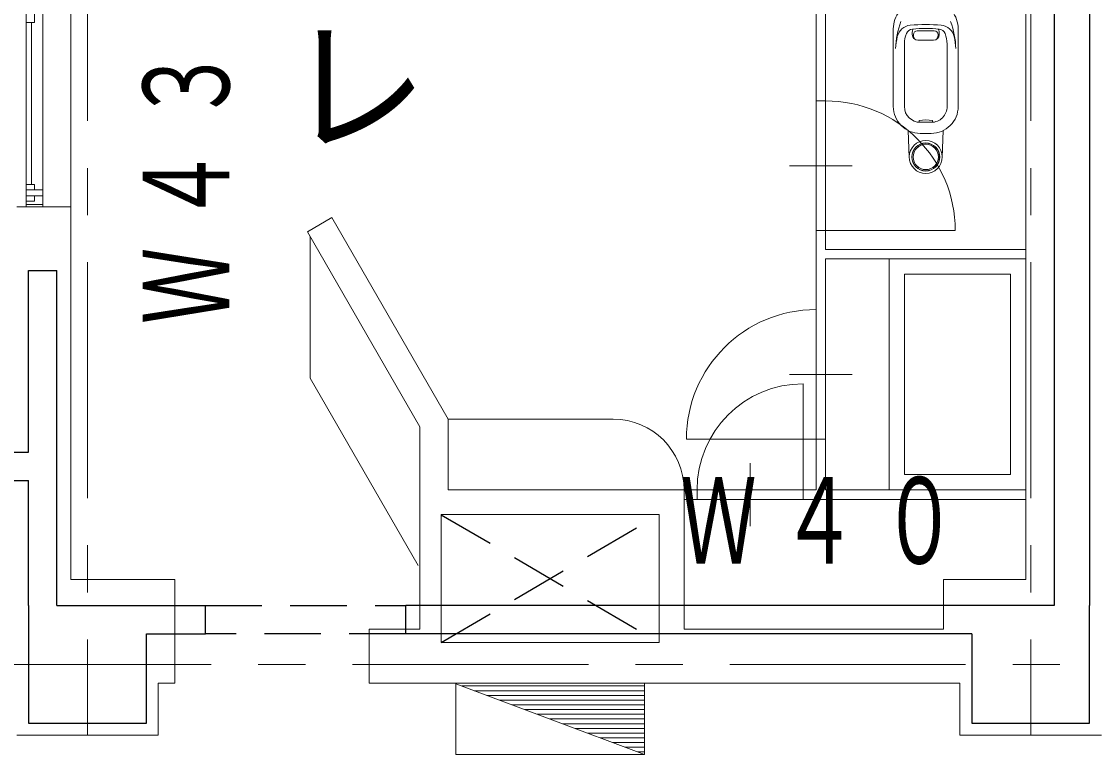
# Model space of a CAD drawing. Units: millimetres at full size, sheet at 1:200; details may follow other scales. Extents: x -55340 to 55340, y -38040 to 38040.
# Drawn here: x 1812 to 6367, y 24839 to 27948 of the extents above; entities that cross this region are included whole.
import ezdxf
from ezdxf.enums import TextEntityAlignment as Align

# ---------------------------------------------------------------- set-up
doc = ezdxf.new("R2010")
doc.units = ezdxf.units.MM
doc.header["$LTSCALE"] = 200
doc.linetypes.add('CHAIN1', pattern=[8, 5, -1, 1, -1])
doc.linetypes.add('DASHED1', pattern=[1.8, 1.2, -0.6])
for name, color, linetype, lineweight in [('0-0_補助線', 4, 'Continuous', 9), ('0-1_通り芯', 3, 'Continuous', 18), ('0-2_躯体', 3, 'Continuous', 18), ('0-B_文字', 4, 'Continuous', 9), ('2-2_躯体', 2, 'Continuous', 25)]:
    doc.layers.add(name, color=color, linetype=linetype, lineweight=lineweight)
doc.layers.add('2-3_外壁', color=2, linetype='Continuous')
doc.styles.add('@ＭＳ ゴシック', font='')
doc.styles.add('ＭＳ ゴシック', font='')
doc.styles.get('@ＭＳ ゴシック').set_extended_font_data('@MS Gothic')
doc.styles.get('ＭＳ ゴシック').set_extended_font_data('MS Gothic')

msp = doc.modelspace()

# ---------------------------------------------------------------- linework, layer by layer
at = {"layer": '0-0_補助線'}
for p, q in [((2021.9, 27160.9), (2021.9, 30280.9)), ((1831.9, 27255.9), (1831.9, 27943.4)), ((1901.9, 27255.9), (1901.9, 27943.4)), ((5509.4, 27916.9), (5509.4, 27586.9)), ((5589.9, 27902.9), (5589.9, 27891.9)), ((5594.9, 27891.9), (5594.9, 27887.9)), ((5682.9, 27907.9), (5610.9, 27907.9)), ((5698.9, 27891.9), (5698.9, 27887.9)), ((5703.9, 27902.9), (5703.9, 27891.9)), ((5784.4, 27916.9), (5784.4, 27586.9)), ((5556.4, 27852), (5556.4, 27586.9)), ((5613.9, 27867.9), (5679.9, 27867.9)), ((5737.4, 27852), (5737.4, 27586.9)), ((5618.9, 27527.9), (5618.9, 27520)), ((5623.4, 27519.9), (5670.4, 27519.9)), ((5674.9, 27527.9), (5674.9, 27520)), ((5572.4, 27485), (5576.9, 27370.1)), ((5623.4, 27472.9), (5670.4, 27472.9)), ((5721.3, 27484.9), (5716.8, 27370.1)), ((5491.9, 25960.9), (5491.9, 26940.9)), ((6006.9, 26875.9), (5556.9, 26875.9)), ((5556.9, 26025.9), (5556.9, 26875.9)), ((6006.9, 26025.9), (6006.9, 26875.9)), ((6006.9, 26025.9), (5556.9, 26025.9))]:
    msp.add_line(p, q, dxfattribs=at)
at = {"layer": '0-0_補助線', "color": 3, "lineweight": 18}
for p, q in [((5181.9, 29660.9), (5181.9, 25960.9)), ((5221.9, 26980.9), (5221.9, 28180.9)), ((1866.9, 27943.4), (1866.9, 27983.4)), ((1901.9, 27943.4), (1901.9, 27983.4)), ((1831.9, 27943.4), (1866.9, 27943.4)), ((1854.9, 27255.9), (1854.9, 27943.4)), ((5181.9, 27610.9), (5221.9, 27610.9)), ((5068.7, 27335.9), (5335, 27335.9)), ((1831.9, 27255.9), (1831.9, 27160.9)), ((1831.9, 27255.9), (1866.9, 27255.9)), ((1866.9, 27255.9), (1866.9, 27233.9)), ((1901.9, 27160.9), (1901.9, 27255.9)), ((1831.9, 27233.9), (1901.9, 27233.9)), ((1831.9, 27207.9), (1901.9, 27207.9)), ((1866.9, 27185.9), (1866.9, 27207.9)), ((1791.9, 27160.9), (2021.9, 27160.9)), ((1831.9, 27185.9), (1866.9, 27185.9)), ((1901.9, 27170.9), (1831.9, 27170.9)), ((2021.9, 25580.9), (2021.9, 27160.9)), ((5181.9, 27060.9), (5771.9, 27060.9)), ((3501.9, 26228.7), (3024.3, 27055.9)), ((3036.8, 27034.2), (3036.8, 26434.2)), ((6071.9, 26980.9), (5221.9, 26980.9)), ((3494.9, 25640.9), (3036.8, 26434.2)), ((5335, 26450.9), (5068.7, 26450.9)), ((5126.9, 26410.9), (5126.9, 25920.9)), ((4321.9, 26260.9), (3621.9, 26260.9)), ((3501.9, 26228.7), (3501.9, 25370.9)), ((5221.9, 26175.9), (4631.9, 26175.9)), ((4901.9, 26074.1), (4901.9, 25807.7)), ((4621.9, 25960.9), (5181.9, 25960.9)), ((4621.9, 25920.9), (6071.9, 25920.9)), ((4676.9, 25960.9), (4676.9, 25920.9)), ((3591.9, 25855.9), (4516.9, 25855.9)), ((3591.9, 25313.9), (3591.9, 25855.9)), ((4516.9, 25855.9), (4516.9, 25313.9)), ((3286.9, 25370.9), (3501.9, 25370.9)), ((4621.9, 25370.9), (5721.9, 25370.9)), ((4516.9, 25313.9), (3591.9, 25313.9)), ((2391.9, 25140.9), (2461.9, 25140.9)), ((5791.9, 24920.9), (5791.9, 25140.9)), ((6391.9, 24920.9), (5791.9, 24920.9))]:
    msp.add_line(p, q, dxfattribs=at)
for points in [[(5746.9, 31860.9), (6071.9, 31860.9), (6071.9, 25580.9), (5721.9, 25580.9), (5721.9, 25370.9)], [(1831.9, 27943.4), (1831.9, 27983.4), (1866.9, 27983.4)], [(4621.9, 25370.9), (4621.9, 25960.9), (3621.9, 25960.9), (3621.9, 26260.9), (3128.2, 27115.9), (3024.3, 27055.9)], [(6071.9, 26940.9), (5221.9, 26940.9), (5221.9, 25960.9), (6071.9, 25960.9)], [(2021.9, 25580.9), (2461.9, 25580.9), (2461.9, 25140.9)], [(3286.9, 25370.9), (3286.9, 25140.9), (5791.9, 25140.9)], [(2391.9, 25140.9), (2391.9, 24920.9), (1791.9, 24920.9)]]:
    msp.add_lwpolyline(points, dxfattribs=at)
at = {"layer": '0-0_補助線'}
for radius in [70, 59.5, 58.5, 53.7]:
    msp.add_circle((5646.9, 27372.9), radius, dxfattribs=at)
for centre, radius, start, end in [((5624.9, 27916.9), 115.6, 140.3236, 180), ((5668.4, 27916.9), 116, 0, 39.5184), ((5879.2, 27823.4), 360, 159.8138, 178.4947), ((5586.9, 27870.1), 62, 95.3678, 167.5986), ((5646.9, 27234.9), 700, 84.6061, 95.3937), ((5706.9, 27870.1), 62, 12.4014, 84.6312), ((5414.5, 27823.4), 360, 1.5053, 20.1862), ((5838.8, 27814.7), 320, 167.598, 176.7327), ((5676.4, 27852), 120, 158.0909, 180), ((5592.9, 27885.6), 30, 94.9164, 158.0908), ((5613.9, 27902.9), 24, 147.6363, 180), ((5613.9, 27891.9), 24, 180, 270), ((5646.9, 27257.9), 660, 85.0828, 94.9171), ((5610.9, 27891.9), 16, 90, 180), ((5616.9, 27887.9), 22, 180, 216.8699), ((5679.9, 27891.9), 24, 270, 0), ((5682.9, 27891.9), 16, 0, 90), ((5676.9, 27887.9), 22, 323.1301, 0), ((5679.9, 27902.9), 24, 0, 32.3637), ((5700.9, 27885.6), 30, 21.9092, 85.0817), ((5617.4, 27852), 120, 0, 21.909), ((5454.9, 27814.7), 320, 3.2673, 12.402), ((5623.4, 27586.9), 114, 179.9995, 270), ((5623.4, 27586.9), 67, 180, 270), ((5670.4, 27586.9), 114, 270, 0.0005), ((5670.4, 27586.9), 67, 270, 0.0008), ((5646.9, 27332.9), 197, 81.8288, 98.1712)]:
    msp.add_arc(centre, radius, start, end, dxfattribs=at)
at = {"layer": '0-0_補助線', "color": 3, "lineweight": 18}
for centre, radius, start, end in [((5221.9, 27060.9), 550, 0, 90), ((5181.9, 26175.9), 550, 90, 180), ((5126.9, 25960.9), 450, 90, 180), ((4321.9, 25960.9), 300, 0, 90)]:
    msp.add_arc(centre, radius, start, end, dxfattribs=at)
at = {"layer": '0-1_通り芯', "color": 4, "linetype": 'CHAIN1', "lineweight": 9}
for p, q in [((2091.9, 34926.2), (2091.9, 24920.9)), ((6091.9, 34926.2), (6091.9, 24920.9)), ((39416, 25220.9), (-49340.7, 25220.9))]:
    msp.add_line(p, q, dxfattribs=at)
at = {"layer": '0-2_躯体', "color": 6, "linetype": 'DASHED1', "lineweight": 25}
for p, q in [((3591.9, 25313.9), (4516.8, 25856.2)), ((3591.9, 25855.8), (4516.8, 25313.6))]:
    msp.add_line(p, q, dxfattribs=at)
at = {"layer": '0-2_躯体'}
for p, q in [((3654.4, 24838.6), (3654.4, 25140.9)), ((3654.4, 25138.5), (4454.3, 24838.6)), ((4454.4, 25129.3), (3679.1, 25129.3)), ((4454.4, 25109.3), (3732.4, 25109.3)), ((4454.4, 24838.6), (4454.4, 25140.9)), ((4454.4, 25089.3), (3785.7, 25089.3)), ((4454.4, 25069.3), (3839, 25069.3)), ((4454.4, 25049.3), (3892.4, 25049.3)), ((4454.4, 25029.3), (3945.7, 25029.3)), ((4454.4, 25009.3), (3999, 25009.3)), ((4454.4, 24989.3), (4052.4, 24989.3)), ((4454.4, 24969.3), (4105.7, 24969.3)), ((4454.4, 24949.3), (4161.3, 24949.3)), ((4454.4, 24929.3), (4213.6, 24929.3)), ((4454.4, 24909.3), (4265.7, 24909.3)), ((4454.4, 24889.3), (4319, 24889.3)), ((4454.4, 24838.6), (3654.4, 24838.6)), ((4454.4, 24869.3), (4372.3, 24869.3)), ((4454.4, 24849.3), (4425.7, 24849.3))]:
    msp.add_line(p, q, dxfattribs=at)
at = {"layer": '2-2_躯体'}
for p, q in [((6191.9, 31970.9), (6191.9, 25470.9)), ((6341.9, 31970.9), (6341.9, 25470.9)), ((1841.9, 26890.9), (1961.9, 26890.9)), ((1961.9, 25470.9), (1961.9, 26890.9)), ((1271.9, 26000.9), (1841.9, 26000.9)), ((1841.9, 25470.9), (1841.9, 26000.9)), ((1841.9, 25470.9), (1841.9, 24970.9)), ((1961.9, 25470.9), (2341.9, 25470.9)), ((2341.9, 25470.9), (2591.9, 25470.9)), ((2591.9, 25350.9), (2591.9, 25470.9)), ((5841.9, 25470.9), (3441.9, 25470.9)), ((6191.9, 25470.9), (5841.9, 25470.9)), ((2341.9, 24970.9), (2341.9, 25350.9)), ((2341.9, 25350.9), (2591.9, 25350.9)), ((5841.9, 25350.9), (5841.9, 24970.9)), ((1841.9, 24970.9), (2341.9, 24970.9))]:
    msp.add_line(p, q, dxfattribs=at)
at = {"layer": '2-2_躯体', "linetype": 'DASHED1'}
for p, q in [((2591.9, 25470.9), (3441.9, 25470.9)), ((3441.9, 25350.9), (2591.9, 25350.9))]:
    msp.add_line(p, q, dxfattribs=at)
at = {"layer": '2-2_躯体'}
for points in [[(1271.9, 26120.9), (1841.9, 26120.9), (1841.9, 26890.9)], [(5841.9, 25350.9), (3441.9, 25350.9), (3441.9, 25470.9)], [(5841.9, 24970.9), (6341.9, 24970.9), (6341.9, 25470.9)]]:
    msp.add_lwpolyline(points, dxfattribs=at)

# ---------------------------------------------------------------- texts
at = {"layer": '0-B_文字', "color": 2, "style": '@ＭＳ ゴシック', "width": 1.05}
msp.add_text('男子トイレ', height=439.9, rotation=270, dxfattribs=at).set_placement((2873.7, 30515.7), align=Align.BOTTOM_LEFT)
at = {"layer": '2-3_外壁', "insert": (2699.4, 26663.9), "char_height": 366.6, "attachment_point": 7, "rotation": 90, "style": 'ＭＳ ゴシック'}
msp.add_mtext('\\T1.31;\\W0.65;Ｗ４３', dxfattribs=at)
at = {"layer": '2-3_外壁', "insert": (4605.5, 25642.5), "char_height": 366.6, "attachment_point": 7, "style": 'ＭＳ ゴシック'}
msp.add_mtext('\\T1.31;\\W0.65;Ｗ４０', dxfattribs=at)

doc.saveas('drawing.dxf')
